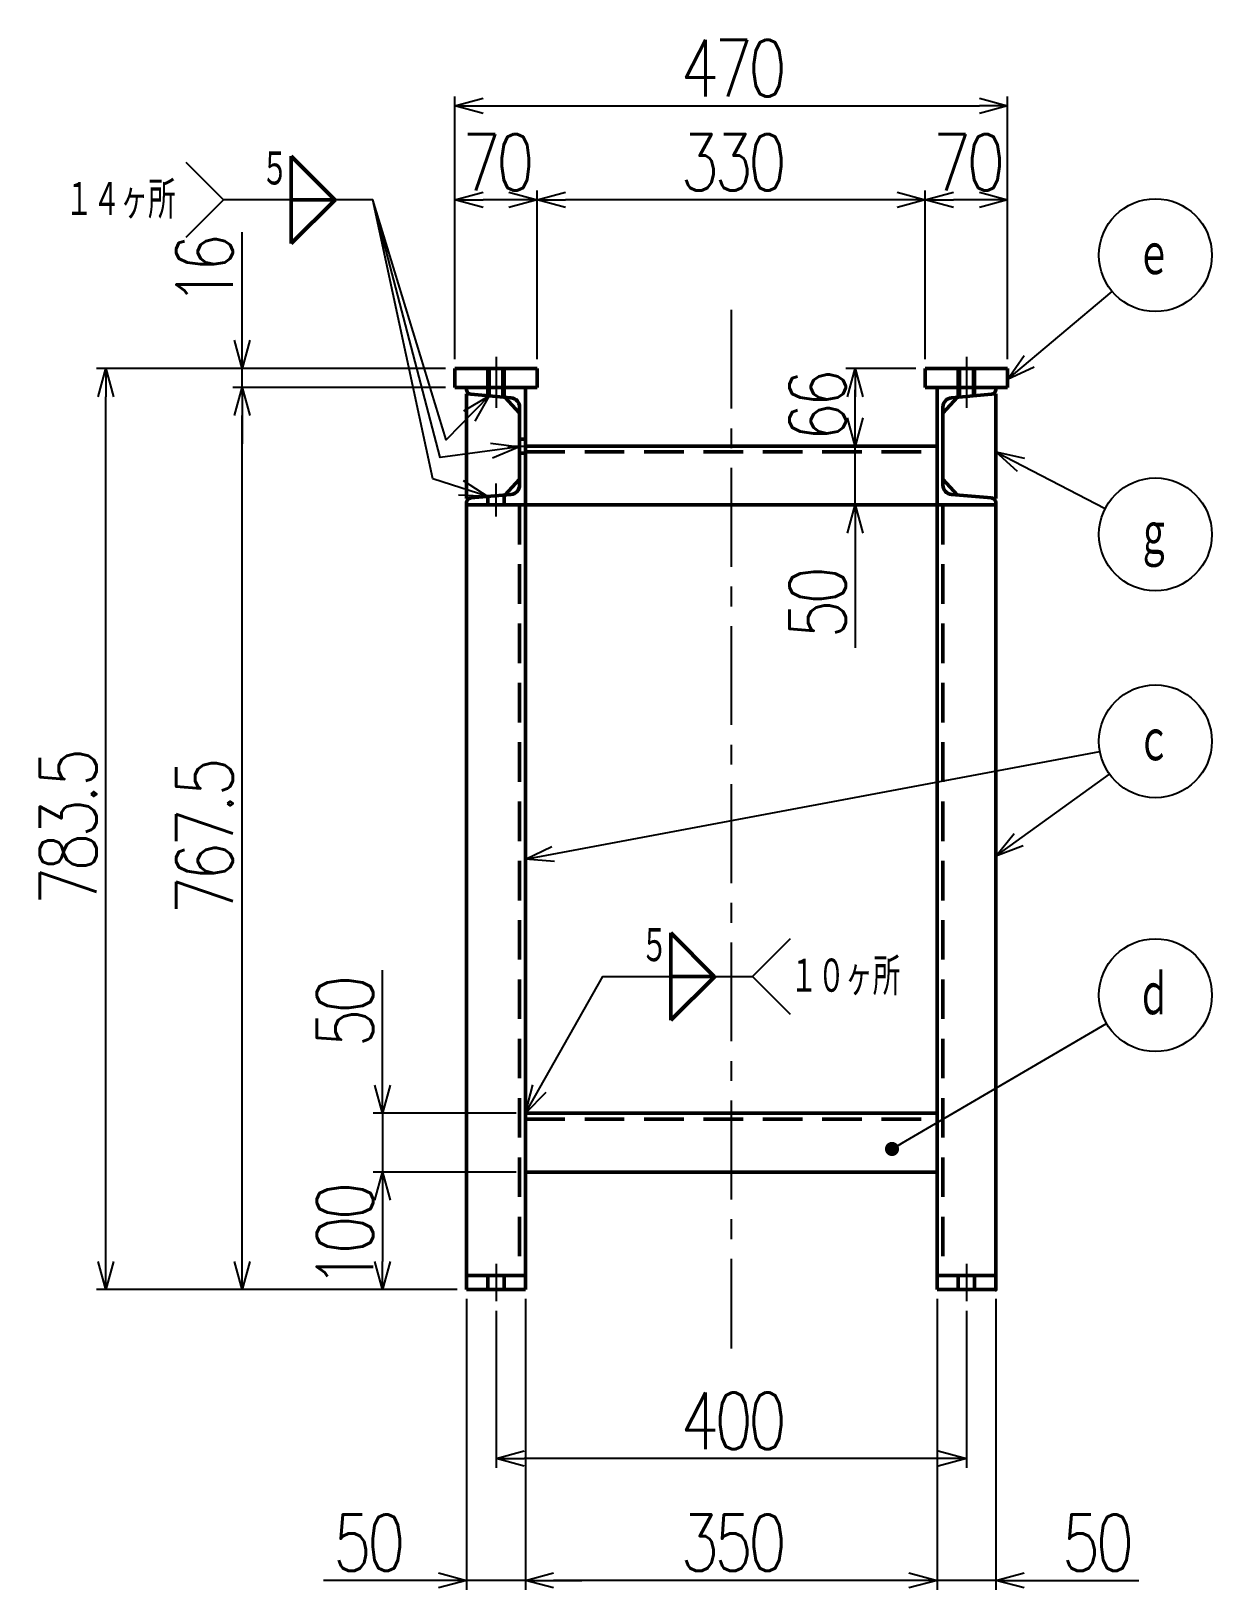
# Model space of a CAD drawing. Header units: millimetres. Extents: x -527 to 6375, y -3679 to 2790.
# Drawn here: x 4645 to 5649, y -255 to 1070 of the extents above; entities that cross this region are included whole.
import ezdxf

# ---------------------------------------------------------------- set-up
doc = ezdxf.new("R2010")
doc.units = ezdxf.units.MM
doc.header["$LTSCALE"] = 2.648819
doc.linetypes.add('CENTER', pattern=[50.8, 31.75, -6.35, 6.35, -6.35])
doc.linetypes.add('DASHED', pattern=[19.05, 12.7, -6.35])
doc.layers.add('NoLayerName_001', color=7, linetype='Continuous')
doc.styles.get("Standard").update_dxf_attribs({"font": 'txt', "bigfont": 'extfont2'})
doc.dimstyles.get("Standard").update_dxf_attribs({"dimtxt": 2.5, "dimasz": 2.5, "dimexe": 1.25, "dimexo": 0.625, "dimtad": 1, "dimdec": 3, "dimzin": 0, "dimdsep": 46, "dimtxsty": 'Standard', "dimcen": 2.5, "dimadec": 0, "dimazin": 0, "dimtfac": 0.75, "dimtdec": 3, "dimtmove": 0, "dimatfit": 3, "dimfxl": 1, "dimarcsym": 0})

# ---------------------------------------------------------------- blocks, each defined once
blk = doc.blocks.new('_OPEN30')
at = {"color": 0, "linetype": 'ByBlock', "lineweight": -2}
for p, q in [((-1, 0.267949), (0, 0)), ((0, 0), (-1, -0.267949)), ((0, 0), (-1, 0))]:
    blk.add_line(p, q, dxfattribs=at)
blk = doc.blocks.new('*D326')
at = {"layer": 'Defpoints', "color": 0}
for p in [(5065.7, 100), (5015.7, 0), (4944.2, 0)]:
    blk.add_point(p, dxfattribs=at)
at = {"layer": 'NoLayerName_001', "color": 0, "linetype": 'Continuous', "lineweight": 25}
for p, q in [((5057.7, 100), (4936.2, 100)), ((4944.2, 76), (4944.2, 24)), ((5007.7, 0), (4936.2, 0))]:
    blk.add_line(p, q, dxfattribs=at)
at = {"layer": 'NoLayerName_001', "color": 0, "lineweight": 25, "xscale": 24, "yscale": 24, "zscale": 24}
for p, rotation in [((4944.2, 100), 90), ((4944.2, 0), 270)]:
    blk.add_blockref('_OPEN30', p, dxfattribs=dict(at, rotation=rotation))
at = {"layer": 'NoLayerName_001', "color": 2, "lineweight": 50, "insert": (4912.2, 44.5), "char_height": 48, "attachment_point": 5, "rotation": 90}
blk.add_mtext('\\W0.8000;\\T0.8750;100', dxfattribs=at)
blk = doc.blocks.new('*D327')
at = {"layer": 'Defpoints', "color": 0}
for p in [(5065.7, 150), (4944.2, 100), (5065.7, 100)]:
    blk.add_point(p, dxfattribs=at)
at = {"layer": 'NoLayerName_001', "color": 0, "linetype": 'Continuous', "lineweight": 25}
for p, q in [((4944.2, 150), (4944.2, 271.6)), ((4944.2, 174), (4944.2, 198)), ((5057.7, 150), (4936.2, 150)), ((4944.2, 150), (4944.2, 100)), ((5057.7, 100), (4936.2, 100)), ((4944.2, 76), (4944.2, 52))]:
    blk.add_line(p, q, dxfattribs=at)
at = {"layer": 'NoLayerName_001', "color": 0, "lineweight": 25, "xscale": 24, "yscale": 24, "zscale": 24}
for p, rotation in [((4944.2, 150), 270), ((4944.2, 100), 90)]:
    blk.add_blockref('_OPEN30', p, dxfattribs=dict(at, rotation=rotation))
at = {"layer": 'NoLayerName_001', "color": 2, "lineweight": 50, "insert": (4912.2, 234.8), "char_height": 48, "attachment_point": 5, "rotation": 90}
blk.add_mtext('\\W0.8000;\\T0.8750;50', dxfattribs=at)
blk = doc.blocks.new('*D328')
at = {"layer": 'Defpoints', "color": 0}
for p in [(4824.8, 767.5), (5005.7, 767.5), (5015.7, 0)]:
    blk.add_point(p, dxfattribs=at)
at = {"layer": 'NoLayerName_001', "color": 0, "linetype": 'Continuous', "lineweight": 25}
for p, q in [((4997.7, 767.5), (4816.8, 767.5)), ((4824.8, 24), (4824.8, 743.5)), ((5007.7, 0), (4816.8, 0))]:
    blk.add_line(p, q, dxfattribs=at)
at = {"layer": 'NoLayerName_001', "color": 0, "lineweight": 25, "xscale": 24, "yscale": 24, "zscale": 24}
for p, rotation in [((4824.8, 767.5), 90), ((4824.8, 0), 270)]:
    blk.add_blockref('_OPEN30', p, dxfattribs=dict(at, rotation=rotation))
at = {"layer": 'NoLayerName_001', "color": 2, "lineweight": 50, "insert": (4792.8, 383.7), "char_height": 48, "attachment_point": 5, "rotation": 90}
blk.add_mtext('\\W0.8000;\\T0.8750;767.5', dxfattribs=at)
blk = doc.blocks.new('*D329')
at = {"layer": 'Defpoints', "color": 0}
for p in [(5346.1, 783.5), (5405.7, 783.5), (5415.7, 717.5)]:
    blk.add_point(p, dxfattribs=at)
at = {"layer": 'NoLayerName_001', "color": 0, "linetype": 'Continuous', "lineweight": 25}
for p, q in [((5397.7, 783.5), (5338.1, 783.5)), ((5346.1, 741.5), (5346.1, 759.5))]:
    blk.add_line(p, q, dxfattribs=at)
at = {"layer": 'NoLayerName_001', "color": 0, "lineweight": 25, "xscale": 24, "yscale": 24, "zscale": 24}
for p, rotation in [((5346.1, 783.5), 90), ((5346.1, 717.5), 270)]:
    blk.add_blockref('_OPEN30', p, dxfattribs=dict(at, rotation=rotation))
at = {"layer": 'NoLayerName_001', "color": 2, "lineweight": 50, "insert": (5314.1, 750.5), "char_height": 48, "attachment_point": 5, "rotation": 90}
blk.add_mtext('\\W0.8000;\\T0.8750;66', dxfattribs=at)
blk = doc.blocks.new('*D330')
at = {"layer": 'Defpoints', "color": 0}
for p in [(5346.1, 717.5), (5346.1, 717.5), (5415.7, 667.5)]:
    blk.add_point(p, dxfattribs=at)
at = {"layer": 'NoLayerName_001', "color": 0, "linetype": 'Continuous', "lineweight": 25}
for p, q in [((5346.1, 741.5), (5346.1, 765.5)), ((5346.1, 667.5), (5346.1, 717.5)), ((5346.1, 667.5), (5346.1, 545.9)), ((5346.1, 643.5), (5346.1, 619.5))]:
    blk.add_line(p, q, dxfattribs=at)
at = {"layer": 'NoLayerName_001', "color": 0, "lineweight": 25, "xscale": 24, "yscale": 24, "zscale": 24}
for p, rotation in [((5346.1, 717.5), 270), ((5346.1, 667.5), 90)]:
    blk.add_blockref('_OPEN30', p, dxfattribs=dict(at, rotation=rotation))
at = {"layer": 'NoLayerName_001', "color": 2, "lineweight": 50, "insert": (5314.1, 582.7), "char_height": 48, "attachment_point": 5, "rotation": 90}
blk.add_mtext('\\W0.8000;\\T0.8750;50', dxfattribs=at)
blk = doc.blocks.new('*D331')
at = {"layer": 'Defpoints', "color": 0}
for p in [(5065.7, 0), (5415.7, 0), (5065.7, -247.4)]:
    blk.add_point(p, dxfattribs=at)
at = {"layer": 'NoLayerName_001', "color": 0, "linetype": 'Continuous', "lineweight": 25}
for p, q in [((5065.7, -8), (5065.7, -255.4)), ((5415.7, -8), (5415.7, -255.4)), ((5391.7, -247.4), (5089.7, -247.4))]:
    blk.add_line(p, q, dxfattribs=at)
at = {"layer": 'NoLayerName_001', "color": 0, "lineweight": 25, "xscale": 24, "yscale": 24, "zscale": 24}
for p, rotation in [((5065.7, -247.4), 180), ((5415.7, -247.4), 360)]:
    blk.add_blockref('_OPEN30', p, dxfattribs=dict(at, rotation=rotation))
at = {"layer": 'NoLayerName_001', "color": 2, "lineweight": 50, "insert": (5240.7, -215.4), "char_height": 48, "attachment_point": 5}
blk.add_mtext('\\W0.8000;\\T0.8750;350', dxfattribs=at)
blk = doc.blocks.new('*D332')
at = {"layer": 'Defpoints', "color": 0}
for p in [(5015.7, 0), (5065.7, 0), (5015.7, -247.4)]:
    blk.add_point(p, dxfattribs=at)
at = {"layer": 'NoLayerName_001', "color": 0, "linetype": 'Continuous', "lineweight": 25}
for p, q in [((5015.7, -8), (5015.7, -255.4)), ((5065.7, -8), (5065.7, -255.4)), ((5015.7, -247.4), (4894.1, -247.4)), ((4991.7, -247.4), (4967.7, -247.4)), ((5065.7, -247.4), (5015.7, -247.4)), ((5089.7, -247.4), (5113.7, -247.4))]:
    blk.add_line(p, q, dxfattribs=at)
at = {"layer": 'NoLayerName_001', "color": 0, "lineweight": 25, "xscale": 24, "yscale": 24, "zscale": 24}
blk.add_blockref('_OPEN30', (5015.7, -247.4), dxfattribs=at)
at = {"layer": 'NoLayerName_001', "color": 0, "lineweight": 25, "xscale": 24, "yscale": 24, "zscale": 24, "rotation": 180}
blk.add_blockref('_OPEN30', (5065.7, -247.4), dxfattribs=at)
at = {"layer": 'NoLayerName_001', "color": 2, "lineweight": 50, "insert": (4930.9, -215.4), "char_height": 48, "attachment_point": 5}
blk.add_mtext('\\W0.8000;\\T0.8750;50', dxfattribs=at)
blk = doc.blocks.new('*D333')
at = {"layer": 'Defpoints', "color": 0}
for p in [(5415.7, 0), (5465.7, 0), (5415.7, -247.4)]:
    blk.add_point(p, dxfattribs=at)
at = {"layer": 'NoLayerName_001', "color": 0, "linetype": 'Continuous', "lineweight": 25}
for p, q in [((5415.7, -8), (5415.7, -255.4)), ((5465.7, -8), (5465.7, -255.4)), ((5391.7, -247.4), (5367.7, -247.4)), ((5465.7, -247.4), (5415.7, -247.4)), ((5465.7, -247.4), (5587.3, -247.4)), ((5489.7, -247.4), (5513.7, -247.4))]:
    blk.add_line(p, q, dxfattribs=at)
at = {"layer": 'NoLayerName_001', "color": 0, "lineweight": 25, "xscale": 24, "yscale": 24, "zscale": 24}
blk.add_blockref('_OPEN30', (5415.7, -247.4), dxfattribs=at)
at = {"layer": 'NoLayerName_001', "color": 0, "lineweight": 25, "xscale": 24, "yscale": 24, "zscale": 24, "rotation": 180}
blk.add_blockref('_OPEN30', (5465.7, -247.4), dxfattribs=at)
at = {"layer": 'NoLayerName_001', "color": 2, "lineweight": 50, "insert": (5550.5, -215.4), "char_height": 48, "attachment_point": 5}
blk.add_mtext('\\W0.8000;\\T0.8750;50', dxfattribs=at)
blk = doc.blocks.new('*D334')
at = {"layer": 'Defpoints', "color": 0}
for p in [(5040.7, -10), (5440.7, -10), (5040.7, -143.7)]:
    blk.add_point(p, dxfattribs=at)
at = {"layer": 'NoLayerName_001', "color": 0, "linetype": 'Continuous', "lineweight": 25}
for p, q in [((5040.7, -18), (5040.7, -151.7)), ((5440.7, -18), (5440.7, -151.7)), ((5416.7, -143.7), (5064.7, -143.7))]:
    blk.add_line(p, q, dxfattribs=at)
at = {"layer": 'NoLayerName_001', "color": 0, "lineweight": 25, "xscale": 24, "yscale": 24, "zscale": 24}
for p, rotation in [((5040.7, -143.7), 180), ((5440.7, -143.7), 360)]:
    blk.add_blockref('_OPEN30', p, dxfattribs=dict(at, rotation=rotation))
at = {"layer": 'NoLayerName_001', "color": 2, "lineweight": 50, "insert": (5240.7, -111.7), "char_height": 48, "attachment_point": 5}
blk.add_mtext('\\W0.8000;\\T0.8750;400', dxfattribs=at)
blk = doc.blocks.new('*D335')
at = {"layer": 'Defpoints', "color": 0}
for p in [(4824.8, 783.5), (5005.7, 783.5), (5005.7, 767.5)]:
    blk.add_point(p, dxfattribs=at)
at = {"layer": 'NoLayerName_001', "color": 0, "linetype": 'Continuous', "lineweight": 25}
for p, q in [((4824.8, 783.5), (4824.8, 899.6)), ((4824.8, 807.5), (4824.8, 831.5)), ((4997.7, 783.5), (4816.8, 783.5)), ((4824.8, 767.5), (4824.8, 783.5)), ((4997.7, 767.5), (4816.8, 767.5)), ((4824.8, 743.5), (4824.8, 719.5))]:
    blk.add_line(p, q, dxfattribs=at)
at = {"layer": 'NoLayerName_001', "color": 0, "lineweight": 25, "xscale": 24, "yscale": 24, "zscale": 24}
for p, rotation in [((4824.8, 783.5), 270), ((4824.8, 767.5), 90)]:
    blk.add_blockref('_OPEN30', p, dxfattribs=dict(at, rotation=rotation))
at = {"layer": 'NoLayerName_001', "color": 2, "lineweight": 50, "insert": (4792.8, 865.6), "char_height": 48, "attachment_point": 5, "rotation": 90}
blk.add_mtext('\\W0.8000;\\T0.8750;16', dxfattribs=at)
blk = doc.blocks.new('*D336')
at = {"layer": 'Defpoints', "color": 0}
for p in [(4708.9, 783.5), (5005.7, 783.5), (5015.7, 0)]:
    blk.add_point(p, dxfattribs=at)
at = {"layer": 'NoLayerName_001', "color": 0, "linetype": 'Continuous', "lineweight": 25}
for p, q in [((4997.7, 783.5), (4700.9, 783.5)), ((4708.9, 24), (4708.9, 759.5)), ((5007.7, 0), (4700.9, 0))]:
    blk.add_line(p, q, dxfattribs=at)
at = {"layer": 'NoLayerName_001', "color": 0, "lineweight": 25, "xscale": 24, "yscale": 24, "zscale": 24}
for p, rotation in [((4708.9, 783.5), 90), ((4708.9, 0), 270)]:
    blk.add_blockref('_OPEN30', p, dxfattribs=dict(at, rotation=rotation))
at = {"layer": 'NoLayerName_001', "color": 2, "lineweight": 50, "insert": (4676.9, 391.7), "char_height": 48, "attachment_point": 5, "rotation": 90}
blk.add_mtext('\\W0.8000;\\T0.8750;783.5', dxfattribs=at)
blk = doc.blocks.new('*D337')
at = {"layer": 'Defpoints', "color": 0}
for p in [(5475.7, 1007), (5005.7, 783.5), (5475.7, 783.5)]:
    blk.add_point(p, dxfattribs=at)
at = {"layer": 'NoLayerName_001', "color": 0, "linetype": 'Continuous', "lineweight": 25}
for p, q in [((5005.7, 791.5), (5005.7, 1015)), ((5475.7, 791.5), (5475.7, 1015)), ((5029.7, 1007), (5451.7, 1007))]:
    blk.add_line(p, q, dxfattribs=at)
at = {"layer": 'NoLayerName_001', "color": 0, "lineweight": 25, "xscale": 24, "yscale": 24, "zscale": 24, "rotation": 180}
blk.add_blockref('_OPEN30', (5005.7, 1007), dxfattribs=at)
at = {"layer": 'NoLayerName_001', "color": 0, "lineweight": 25, "xscale": 24, "yscale": 24, "zscale": 24}
blk.add_blockref('_OPEN30', (5475.7, 1007), dxfattribs=at)
at = {"layer": 'NoLayerName_001', "color": 2, "lineweight": 50, "insert": (5240.7, 1039), "char_height": 48, "attachment_point": 5}
blk.add_mtext('\\W0.8000;\\T0.8750;470', dxfattribs=at)
blk = doc.blocks.new('*D338')
at = {"layer": 'Defpoints', "color": 0}
for p in [(5005.7, 927), (5005.7, 783.5), (5075.7, 783.5)]:
    blk.add_point(p, dxfattribs=at)
at = {"layer": 'NoLayerName_001', "color": 0, "linetype": 'Continuous', "lineweight": 25}
for p, q in [((5005.7, 791.5), (5005.7, 935)), ((5075.7, 791.5), (5075.7, 935)), ((5051.7, 927), (5029.7, 927))]:
    blk.add_line(p, q, dxfattribs=at)
at = {"layer": 'NoLayerName_001', "color": 0, "lineweight": 25, "xscale": 24, "yscale": 24, "zscale": 24, "rotation": 180}
blk.add_blockref('_OPEN30', (5005.7, 927), dxfattribs=at)
at = {"layer": 'NoLayerName_001', "color": 0, "lineweight": 25, "xscale": 24, "yscale": 24, "zscale": 24}
blk.add_blockref('_OPEN30', (5075.7, 927), dxfattribs=at)
at = {"layer": 'NoLayerName_001', "color": 2, "lineweight": 50, "insert": (5040.7, 959), "char_height": 48, "attachment_point": 5}
blk.add_mtext('\\W0.8000;\\T0.8750;70', dxfattribs=at)
blk = doc.blocks.new('*D339')
at = {"layer": 'Defpoints', "color": 0}
for p in [(5075.7, 927), (5075.7, 783.5), (5405.7, 783.5)]:
    blk.add_point(p, dxfattribs=at)
at = {"layer": 'NoLayerName_001', "color": 0, "linetype": 'Continuous', "lineweight": 25}
for p, q in [((5075.7, 791.5), (5075.7, 935)), ((5405.7, 791.5), (5405.7, 935)), ((5381.7, 927), (5099.7, 927))]:
    blk.add_line(p, q, dxfattribs=at)
at = {"layer": 'NoLayerName_001', "color": 0, "lineweight": 25, "xscale": 24, "yscale": 24, "zscale": 24, "rotation": 180}
blk.add_blockref('_OPEN30', (5075.7, 927), dxfattribs=at)
at = {"layer": 'NoLayerName_001', "color": 0, "lineweight": 25, "xscale": 24, "yscale": 24, "zscale": 24}
blk.add_blockref('_OPEN30', (5405.7, 927), dxfattribs=at)
at = {"layer": 'NoLayerName_001', "color": 2, "lineweight": 50, "insert": (5240.7, 959), "char_height": 48, "attachment_point": 5}
blk.add_mtext('\\W0.8000;\\T0.8750;330', dxfattribs=at)
blk = doc.blocks.new('*D340')
at = {"layer": 'Defpoints', "color": 0}
for p in [(5405.7, 927), (5405.7, 783.5), (5475.7, 783.5)]:
    blk.add_point(p, dxfattribs=at)
at = {"layer": 'NoLayerName_001', "color": 0, "linetype": 'Continuous', "lineweight": 25}
for p, q in [((5405.7, 791.5), (5405.7, 935)), ((5475.7, 791.5), (5475.7, 935)), ((5451.7, 927), (5429.7, 927))]:
    blk.add_line(p, q, dxfattribs=at)
at = {"layer": 'NoLayerName_001', "color": 0, "lineweight": 25, "xscale": 24, "yscale": 24, "zscale": 24, "rotation": 180}
blk.add_blockref('_OPEN30', (5405.7, 927), dxfattribs=at)
at = {"layer": 'NoLayerName_001', "color": 0, "lineweight": 25, "xscale": 24, "yscale": 24, "zscale": 24}
blk.add_blockref('_OPEN30', (5475.7, 927), dxfattribs=at)
at = {"layer": 'NoLayerName_001', "color": 2, "lineweight": 50, "insert": (5440.7, 959), "char_height": 48, "attachment_point": 5}
blk.add_mtext('\\W0.8000;\\T0.8750;70', dxfattribs=at)
blk = doc.blocks.new('JZB_0166')
at = {"layer": 'NoLayerName_001', "color": 7, "linetype": 'Continuous', "lineweight": 50}
for p, q in [((0, 0), (0, 16)), ((70, 16), (0, 16)), ((70, 0), (70, 16)), ((0, 0), (10, 0)), ((60, 0), (70, 0))]:
    blk.add_line(p, q, dxfattribs=at)
blk = doc.blocks.new('JZB_0167')
at = {"layer": 'NoLayerName_001', "color": 7, "linetype": 'Continuous', "lineweight": 50}
for p, q in [((0, 0), (0, 16)), ((70, 16), (0, 16)), ((70, 0), (70, 16)), ((0, 0), (10, 0)), ((60, 0), (70, 0))]:
    blk.add_line(p, q, dxfattribs=at)
blk = doc.blocks.new('JZB_0168')
at = {"layer": 'NoLayerName_001', "color": 7, "linetype": 'Continuous', "lineweight": 50}
for p, q in [((50, 12), (0, 12)), ((0, 0), (0, 12)), ((0, 0), (50, 0)), ((50, 0), (50, 12))]:
    blk.add_line(p, q, dxfattribs=at)
blk = doc.blocks.new('JZB_0169')
at = {"layer": 'NoLayerName_001', "color": 7, "linetype": 'Continuous', "lineweight": 50}
for p, q in [((0, 0), (0, 12)), ((50, 12), (0, 12)), ((0, 0), (50, 0)), ((50, 0), (50, 12))]:
    blk.add_line(p, q, dxfattribs=at)
blk = doc.blocks.new('JZB_0170')
at = {"layer": 'NoLayerName_001', "color": 7, "linetype": 'Continuous', "lineweight": 50}
for p, q in [((0, 0), (0, 655.5)), ((50, 655.5), (50, 0))]:
    blk.add_line(p, q, dxfattribs=at)
at = {"layer": 'NoLayerName_001', "color": 3, "linetype": 'DASHED', "lineweight": 50}
blk.add_line((5, 655.5), (5, 0), dxfattribs=at)
blk = doc.blocks.new('JZB_0171')
at = {"layer": 'NoLayerName_001', "color": 7, "linetype": 'Continuous', "lineweight": 50}
for p, q in [((0, 655.5), (0, 0)), ((50, 0), (50, 655.5))]:
    blk.add_line(p, q, dxfattribs=at)
at = {"layer": 'NoLayerName_001', "color": 3, "linetype": 'DASHED', "lineweight": 50}
blk.add_line((45, 655.5), (45, 0), dxfattribs=at)
blk = doc.blocks.new('JZB_0172')
at = {"layer": 'NoLayerName_001', "color": 7, "linetype": 'Continuous', "lineweight": 50}
for p, q in [((0, 50), (350, 50)), ((0, 0), (350, 0))]:
    blk.add_line(p, q, dxfattribs=at)
at = {"layer": 'NoLayerName_001', "color": 3, "linetype": 'DASHED', "lineweight": 50}
blk.add_line((0, 45), (350, 45), dxfattribs=at)
blk = doc.blocks.new('JZB_0173')
at = {"layer": 'NoLayerName_001', "color": 7, "linetype": 'Continuous', "lineweight": 50}
for p, q in [((0, 50), (350, 50)), ((0, 0), (350, 0))]:
    blk.add_line(p, q, dxfattribs=at)
at = {"layer": 'NoLayerName_001', "color": 3, "linetype": 'DASHED', "lineweight": 50}
blk.add_line((0, 45), (350, 45), dxfattribs=at)
blk = doc.blocks.new('JZB_0174')
at = {"layer": 'NoLayerName_001', "color": 7, "linetype": 'Continuous', "lineweight": 50}
for p, q in [((50, 100), (0, 100)), ((0, 100), (0, 0)), ((12.3, 91.2), (46.3, 94.1)), ((50, 98.1), (50, 100)), ((5, 16.8), (5, 83.2)), ((0, 0), (50, 0)), ((46.3, 5.9), (12.3, 8.8)), ((50, 0), (50, 1.9))]:
    blk.add_line(p, q, dxfattribs=at)
for centre, radius, start, end in [((46, 98.1), 4, 275, 0), ((13, 83.2), 8, 95, 180), ((13, 16.8), 8, 180, 265), ((46, 1.9), 4, 0, 85)]:
    blk.add_arc(centre, radius, start, end, dxfattribs=at)
blk = doc.blocks.new('JZB_0175')
at = {"layer": 'NoLayerName_001', "color": 7, "linetype": 'Continuous', "lineweight": 50}
for p, q in [((0, 100), (50, 100)), ((0, 98.1), (0, 100)), ((37.7, 91.2), (3.7, 94.1)), ((50, 100), (50, 0)), ((45, 16.8), (45, 83.2)), ((0, 0), (0, 1.9)), ((50, 0), (0, 0)), ((3.7, 5.9), (37.7, 8.8))]:
    blk.add_line(p, q, dxfattribs=at)
at = {"layer": 'NoLayerName_001', "color": 3, "linetype": 'DASHED', "lineweight": 50}
for p, q in [((50, 56), (45, 56)), ((45, 44), (50, 44))]:
    blk.add_line(p, q, dxfattribs=at)
at = {"layer": 'NoLayerName_001', "color": 7, "linetype": 'Continuous', "lineweight": 50}
for centre, radius, start, end in [((4, 98.1), 4, 180, 265), ((37, 83.2), 8, 0, 85), ((37, 16.8), 8, 275, 0), ((4, 1.9), 4, 95, 180)]:
    blk.add_arc(centre, radius, start, end, dxfattribs=at)
blk = doc.blocks.new('JZB_0176')
at = {"layer": 'NoLayerName_001', "color": 4, "linetype": 'CENTER', "lineweight": 25}
blk.add_line((7, 43.5), (7, 0), dxfattribs=at)
at = {"layer": 'NoLayerName_001', "color": 3, "linetype": 'DASHED', "lineweight": 50}
for p, q in [((0, 33.5), (0, 17.5)), ((1.1, 17.5), (1.1, 33.5)), ((12.9, 17.5), (12.9, 33.5)), ((14, 17.5), (14, 33.5))]:
    blk.add_line(p, q, dxfattribs=at)
blk = doc.blocks.new('JZB_0177')
at = {"layer": 'NoLayerName_001', "color": 4, "linetype": 'CENTER', "lineweight": 25}
blk.add_line((7, 43.5), (7, 0), dxfattribs=at)
at = {"layer": 'NoLayerName_001', "color": 3, "linetype": 'DASHED', "lineweight": 50}
for p, q in [((0, 33.5), (0, 17.5)), ((1.1, 17.5), (1.1, 33.5)), ((12.9, 17.5), (12.9, 33.5)), ((14, 17.5), (14, 33.5))]:
    blk.add_line(p, q, dxfattribs=at)
blk = doc.blocks.new('JZB_0178')
at = {"layer": 'NoLayerName_001', "color": 4, "linetype": 'CENTER', "lineweight": 25}
blk.add_line((7, 32), (7, 0), dxfattribs=at)
at = {"layer": 'NoLayerName_001', "color": 3, "linetype": 'DASHED', "lineweight": 50}
for p, q in [((0, 22), (0, 10)), ((14, 10), (14, 22))]:
    blk.add_line(p, q, dxfattribs=at)
blk = doc.blocks.new('JZB_0179')
at = {"layer": 'NoLayerName_001', "color": 4, "linetype": 'CENTER', "lineweight": 25}
blk.add_line((7, 32), (7, 0), dxfattribs=at)
at = {"layer": 'NoLayerName_001', "color": 3, "linetype": 'DASHED', "lineweight": 50}
for p, q in [((0, 22), (0, 10)), ((14, 10), (14, 22))]:
    blk.add_line(p, q, dxfattribs=at)
blk = doc.blocks.new('JZB_0180')
at = {"layer": 'NoLayerName_001', "color": 3, "linetype": 'DASHED', "lineweight": 50}
for p, q in [((0, 8.3), (0, 0)), ((1.1, 0.1), (1.1, 8.3)), ((12.9, 1.1), (12.9, 8.3)), ((14, 1.2), (14, 8.3))]:
    blk.add_line(p, q, dxfattribs=at)
blk = doc.blocks.new('JZB_0181')
at = {"layer": 'NoLayerName_001', "color": 3, "linetype": 'DASHED', "lineweight": 50}
for p, q in [((0, 8.3), (0, 1.2)), ((1.1, 1.1), (1.1, 8.3)), ((12.9, 0.1), (12.9, 8.3)), ((14, 0), (14, 8.3))]:
    blk.add_line(p, q, dxfattribs=at)
blk = doc.blocks.new('JZB_0182')
at = {"layer": 'NoLayerName_001', "color": 4, "linetype": 'CENTER', "lineweight": 25}
blk.add_line((7, 0), (7, 28.3), dxfattribs=at)
at = {"layer": 'NoLayerName_001', "color": 3, "linetype": 'DASHED', "lineweight": 50}
for p, q in [((0, 17.1), (0, 10)), ((14, 10), (14, 18.3))]:
    blk.add_line(p, q, dxfattribs=at)
blk = doc.blocks.new('JZB_0183')
at = {"layer": 'NoLayerName_001', "color": 7, "linetype": 'Continuous', "lineweight": 50}
for p, q in [((0, 0), (0, 88.9)), ((0, 88.9), (3.7, 88.6)), ((45, 72.5), (32.5, 86.1)), ((45, 16.4), (45, 72.5)), ((32.5, 2.8), (45, 16.4)), ((3.7, 0.3), (0, 0))]:
    blk.add_line(p, q, dxfattribs=at)
blk = doc.blocks.new('JZB_0184')
at = {"layer": 'NoLayerName_001', "color": 7, "linetype": 'Continuous', "lineweight": 50}
for p, q in [((12.5, 86.1), (0, 72.5)), ((45, 88.9), (41.3, 88.6)), ((45, 0), (45, 88.9)), ((0, 16.4), (0, 72.5)), ((0, 16.4), (12.5, 2.8)), ((41.3, 0.3), (45, 0))]:
    blk.add_line(p, q, dxfattribs=at)
blk = doc.blocks.new('_DOT')
at = {"color": 0, "linetype": 'ByBlock', "lineweight": -2}
blk.add_line((-0.5, 0), (-1, 0), dxfattribs=at)
at = {"color": 0, "linetype": 'ByBlock', "lineweight": -2, "const_width": 0.5}
blk.add_lwpolyline([(-0.25, 0, 1), (0.25, 0, 1)], format="xyb", close=True, dxfattribs=at)
blk = doc.blocks.new('DIM_0011')
at = {"color": 3, "linetype": 'Continuous', "lineweight": 25}
blk.add_lwpolyline([(9, 9), (191.5, 115.6)], dxfattribs=at)
blk.add_circle((233, 139.8), 48, dxfattribs=at)
at = {"color": 3, "linetype": 'Continuous', "lineweight": 25, "xscale": 12, "yscale": 12, "zscale": 12, "rotation": 210.2781500434911}
blk.add_blockref('_DOT', (9, 9), dxfattribs=at)
at = {"color": 2, "linetype": 'Continuous', "lineweight": 50, "width": 0.666667}
blk.add_text('ｄ', height=40, dxfattribs=at).set_placement((217, 119.8))
blk = doc.blocks.new('DIM_0012')
at = {"color": 3, "linetype": 'Continuous', "lineweight": 25}
for points in [[(0, 0), (88.9, 74.8)], [(22.5, 10.5), (0, 0), (14.2, 20.4)]]:
    blk.add_lwpolyline(points, dxfattribs=at)
blk.add_circle((125.7, 105.7), 48, dxfattribs=at)
at = {"color": 2, "linetype": 'Continuous', "lineweight": 50, "width": 0.666667}
blk.add_text('ｅ', height=40, dxfattribs=at).set_placement((109.7, 85.7))
blk = doc.blocks.new('DIM_0013')
at = {"color": 3, "linetype": 'Continuous', "lineweight": 25}
for points in [[(18.4, 101.4), (0, 118.2), (24.3, 112.8)], [(0, 118.2), (93, 70)]]:
    blk.add_lwpolyline(points, dxfattribs=at)
blk.add_circle((135.7, 48), 48, dxfattribs=at)
at = {"color": 2, "linetype": 'Continuous', "lineweight": 50, "width": 0.666667}
blk.add_text('ｇ', height=40, dxfattribs=at).set_placement((119.7, 28))
blk = doc.blocks.new('DIM_0014')
at = {"color": 2, "linetype": 'Continuous', "lineweight": 50}
for p, q in [((123.5, 153.5), (123.5, 116.3)), ((160.6, 116.3), (123.5, 153.5)), ((123.5, 116.3), (160.6, 116.3)), ((123.5, 116.3), (123.5, 79.1)), ((161, 116.3), (123.5, 116.3)), ((123.5, 79.1), (161, 116.3))]:
    blk.add_line(p, q, dxfattribs=at)
at = {"color": 3, "linetype": 'Continuous', "lineweight": 25}
for points in [[(225, 148.3), (193, 116.3), (225, 84.3)], [(0, 0), (65.9, 116.3), (193, 116.3)], [(17.4, 17.7), (0, 0), (6.2, 24.1)]]:
    blk.add_lwpolyline(points, dxfattribs=at)
at = {"color": 2, "linetype": 'Continuous', "lineweight": 50, "width": 0.666667}
for s, p in [('５', (97.9, 126.3)), ('１０ヶ所', (225, 100.3))]:
    blk.add_text(s, height=32, dxfattribs=at).set_placement(p)
blk = doc.blocks.new('DIM_0015')
at = {"color": 3, "linetype": 'Continuous', "lineweight": 25}
for points in [[(0, 1.9), (488.5, 93.4)], [(400, 4.6), (496.7, 74.2)], [(423.2, 13.4), (400, 4.6), (415.7, 23.8)], [(24.8, 0), (0, 1.9), (22.4, 12.6)]]:
    blk.add_lwpolyline(points, dxfattribs=at)
blk.add_circle((535.7, 102.2), 48, dxfattribs=at)
at = {"color": 2, "linetype": 'Continuous', "lineweight": 50, "width": 0.666667}
blk.add_text('ｃ', height=40, dxfattribs=at).set_placement((519.7, 82.2))
blk = doc.blocks.new('DIM_0016')
at = {"color": 2, "linetype": 'Continuous', "lineweight": 50}
for p, q in [((192, 289.6), (192, 252.4)), ((229.2, 252.4), (192, 289.6)), ((192, 252.4), (229.2, 252.4)), ((192, 252.4), (192, 215.2)), ((229.5, 252.4), (192, 252.4)), ((192, 215.2), (229.5, 252.4))]:
    blk.add_line(p, q, dxfattribs=at)
at = {"color": 3, "linetype": 'Continuous', "lineweight": 25}
for points in [[(102.4, 284.4), (134.4, 252.4), (102.4, 220.4)], [(360.4, 85.7), (323.9, 48.2), (261.5, 252.4), (134.4, 252.4)], [(386.3, 42.2), (318.9, 33.3), (261.5, 252.4)], [(359.3, 0), (312.5, 15.1), (261.5, 252.4)], [(339, 73), (360.4, 85.7), (348.2, 64)], [(361.6, 45.4), (386.3, 42.2), (363.3, 32.7)], [(338.4, 13.5), (359.3, 0), (334.4, 1.2)]]:
    blk.add_lwpolyline(points, dxfattribs=at)
at = {"color": 2, "linetype": 'Continuous', "lineweight": 50, "width": 0.666667}
for s, p in [('５', (166.4, 262.4)), ('１４ヶ所', (0, 236.4))]:
    blk.add_text(s, height=32, dxfattribs=at).set_placement(p)

msp = doc.modelspace()

# ---------------------------------------------------------------- linework, layer by layer
at = {"layer": 'NoLayerName_001', "color": 4, "linetype": 'CENTER', "lineweight": 25}
for p, q in [((5240.6919, 833.5), (5240.6919, -50)), ((5050.6919, 717.5), (5075.6919, 717.5))]:
    msp.add_line(p, q, dxfattribs=at)
at = {"layer": 'NoLayerName_001', "color": 7, "linetype": 'Continuous', "lineweight": 50}
msp.add_point((5465.6919, 0), dxfattribs=at)

# ---------------------------------------------------------------- block references
at = {"layer": 'NoLayerName_001', "color": 3, "linetype": 'Continuous', "lineweight": 25}
for name, p in [('DIM_0016', (4674.4282, 674.6063)), ('DIM_0012', (5475.6919, 774.2305)), ('DIM_0013', (5465.6919, 594.389)), ('DIM_0015', (5065.6919, 364.2016)), ('DIM_0014', (5065.6919, 150)), ('DIM_0011', (5368.4043, 110.6074))]:
    msp.add_blockref(name, p, dxfattribs=at)
at = {"layer": 'NoLayerName_001'}
for name, p in [('JZB_0166', (5005.6919, 767.5)), ('JZB_0176', (5033.6919, 749.9761)), ('JZB_0167', (5405.6919, 767.5)), ('JZB_0177', (5433.6919, 749.9761)), ('JZB_0175', (5015.6919, 667.5)), ('JZB_0183', (5015.6919, 673.0315)), ('JZB_0181', (5033.6919, 759.1689)), ('JZB_0174', (5415.6919, 667.5)), ('JZB_0184', (5420.6919, 673.0315)), ('JZB_0180', (5433.6919, 759.1689)), ('JZB_0172', (5065.6919, 667.5)), ('JZB_0182', (5033.6919, 657.5)), ('JZB_0171', (5015.6919, 12)), ('JZB_0170', (5415.6919, 12)), ('JZB_0173', (5065.6919, 100)), ('JZB_0178', (5033.6919, -10)), ('JZB_0179', (5433.6919, -10)), ('JZB_0168', (5015.6919, 0)), ('JZB_0169', (5415.6919, 0))]:
    msp.add_blockref(name, p, dxfattribs=at)

# ---------------------------------------------------------------- dimensions: what is measured, and where the dimension line sits
at = {"layer": 'NoLayerName_001', "color": 3, "linetype": 'Continuous', "lineweight": 50}
dim = msp.add_linear_dim(base=(5475.6919, 1006.9806), p1=(5005.6919, 783.5), p2=(5475.6919, 783.5), text='\\W0.8000;\\T0.8750;<>', dimstyle='Standard', override={"dimtxt": 48, "dimasz": 24, "dimexe": 8, "dimexo": 8, "dimgap": 8, "dimzin": 8, "dimblk": 'OPEN30', "dimclrd": 0, "dimclre": 0, "dimclrt": 2, "dimtp": 0, "dimtm": 0, "dimlwd": 25, "dimlwe": 25}, dxfattribs=at)
dim.commit()
dim.dimension.update_dxf_attribs({"geometry": '*D337', "text_midpoint": (5240.6919, 1006.9806), "dimtype": 160})
for base, p1, p2, angle, override, picture, middle in [((5005.6919, 926.9738), (5075.6919, 783.5), (5005.6919, 783.5), 180, {"dimtxt": 48, "dimasz": 24, "dimexe": 8, "dimexo": 8, "dimgap": 8, "dimzin": 8, "dimblk": 'OPEN30', "dimclrd": 0, "dimclre": 0, "dimclrt": 2, "dimtp": 0, "dimtm": 0, "dimlwd": 25, "dimlwe": 25}, '*D338', (5040.6919, 926.9738)), ((5075.6919, 926.9738), (5405.6919, 783.5), (5075.6919, 783.5), 180, {"dimtxt": 48, "dimasz": 24, "dimexe": 8, "dimexo": 8, "dimgap": 8, "dimzin": 8, "dimblk": 'OPEN30', "dimclrd": 0, "dimclre": 0, "dimclrt": 2, "dimtp": 0, "dimtm": 0, "dimlwd": 25, "dimlwe": 25}, '*D339', (5240.6919, 926.9738)), ((5405.6919, 926.9738), (5475.6919, 783.5), (5405.6919, 783.5), 180, {"dimtxt": 48, "dimasz": 24, "dimexe": 8, "dimexo": 8, "dimgap": 8, "dimzin": 8, "dimblk": 'OPEN30', "dimclrd": 0, "dimclre": 0, "dimclrt": 2, "dimtp": 0, "dimtm": 0, "dimlwd": 25, "dimlwe": 25}, '*D340', (5440.6919, 926.9738)), ((4824.791, 783.5), (5005.6919, 767.5), (5005.6919, 783.5), 90, {"dimtxt": 48, "dimasz": 24, "dimexe": 8, "dimexo": 8, "dimgap": 8, "dimzin": 8, "dimblk": 'OPEN30', "dimclrd": 0, "dimclre": 0, "dimclrt": 2, "dimtp": 0, "dimtm": 0, "dimlwd": 25, "dimlwe": 25}, '*D335', (4824.791, 865.5571)), ((4708.9077, 783.5), (5015.6919, 0), (5005.6919, 783.5), 90, {"dimtxt": 48, "dimasz": 24, "dimexe": 8, "dimexo": 8, "dimgap": 8, "dimzin": 8, "dimblk": 'OPEN30', "dimclrd": 0, "dimclre": 0, "dimclrt": 2, "dimtp": 0, "dimtm": 0, "dimlwd": 25, "dimlwe": 25}, '*D336', (4708.9077, 391.75)), ((5346.0898, 783.5), (5415.6919, 717.5), (5405.6919, 783.5), 90, {"dimtxt": 48, "dimasz": 24, "dimexe": 8, "dimexo": 8, "dimgap": 8, "dimzin": 8, "dimblk": 'OPEN30', "dimse1": 1, "dimclrd": 0, "dimclre": 0, "dimclrt": 2, "dimtp": 0, "dimtm": 0, "dimlwd": 25, "dimlwe": 25}, '*D329', (5346.0898, 750.5)), ((4824.791, 767.5), (5015.6919, 0), (5005.6919, 767.5), 90, {"dimtxt": 48, "dimasz": 24, "dimexe": 8, "dimexo": 8, "dimgap": 8, "dimzin": 8, "dimblk": 'OPEN30', "dimclrd": 0, "dimclre": 0, "dimclrt": 2, "dimtp": 0, "dimtm": 0, "dimlwd": 25, "dimlwe": 25}, '*D328', (4824.791, 383.75)), ((5346.0898, 717.5), (5415.6919, 667.5), (5346.0898, 717.5), 90, {"dimtxt": 48, "dimasz": 24, "dimexe": 8, "dimexo": 8, "dimgap": 8, "dimzin": 8, "dimblk": 'OPEN30', "dimse1": 1, "dimse2": 1, "dimclrd": 0, "dimclre": 0, "dimclrt": 2, "dimtp": 0, "dimtm": 0, "dimlwd": 25, "dimlwe": 25}, '*D330', (5346.0898, 582.7)), ((4944.2013, 100), (5065.6919, 150), (5065.6919, 100), 270, {"dimtxt": 48, "dimasz": 24, "dimexe": 8, "dimexo": 8, "dimgap": 8, "dimzin": 8, "dimblk": 'OPEN30', "dimclrd": 0, "dimclre": 0, "dimclrt": 2, "dimtp": 0, "dimtm": 0, "dimlwd": 25, "dimlwe": 25}, '*D327', (4944.2013, 234.8)), ((4944.2013, 0), (5065.6919, 100), (5015.6919, 0), 270, {"dimtxt": 48, "dimasz": 24, "dimexe": 8, "dimexo": 8, "dimgap": 8, "dimzin": 8, "dimblk": 'OPEN30', "dimclrd": 0, "dimclre": 0, "dimclrt": 2, "dimtp": 0, "dimtm": 0, "dimlwd": 25, "dimlwe": 25}, '*D326', (4944.2013, 44.5236)), ((5015.6919, -247.431), (5065.6919, 0), (5015.6919, 0), 180, {"dimtxt": 48, "dimasz": 24, "dimexe": 8, "dimexo": 8, "dimgap": 8, "dimzin": 8, "dimblk": 'OPEN30', "dimclrd": 0, "dimclre": 0, "dimclrt": 2, "dimtp": 0, "dimtm": 0, "dimlwd": 25, "dimlwe": 25}, '*D332', (4930.8919, -247.431)), ((5065.6919, -247.431), (5415.6919, 0), (5065.6919, 0), 180, {"dimtxt": 48, "dimasz": 24, "dimexe": 8, "dimexo": 8, "dimgap": 8, "dimzin": 8, "dimblk": 'OPEN30', "dimclrd": 0, "dimclre": 0, "dimclrt": 2, "dimtp": 0, "dimtm": 0, "dimlwd": 25, "dimlwe": 25}, '*D331', (5240.6919, -247.431)), ((5415.6919, -247.431), (5465.6919, 0), (5415.6919, 0), 180, {"dimtxt": 48, "dimasz": 24, "dimexe": 8, "dimexo": 8, "dimgap": 8, "dimzin": 8, "dimblk": 'OPEN30', "dimclrd": 0, "dimclre": 0, "dimclrt": 2, "dimtp": 0, "dimtm": 0, "dimlwd": 25, "dimlwe": 25}, '*D333', (5550.4919, -247.431)), ((5040.6919, -143.6652), (5440.6919, -10), (5040.6919, -10), 180, {"dimtxt": 48, "dimasz": 24, "dimexe": 8, "dimexo": 8, "dimgap": 8, "dimzin": 8, "dimblk": 'OPEN30', "dimclrd": 0, "dimclre": 0, "dimclrt": 2, "dimtp": 0, "dimtm": 0, "dimlwd": 25, "dimlwe": 25}, '*D334', (5240.6919, -143.6652))]:
    dim = msp.add_linear_dim(base=base, p1=p1, p2=p2, angle=angle, text='\\W0.8000;\\T0.8750;<>', dimstyle='Standard', override=override, dxfattribs=at)
    dim.commit()
    dim.dimension.update_dxf_attribs({"geometry": picture, "text_midpoint": middle, "dimtype": 160})

doc.saveas('drawing.dxf')
